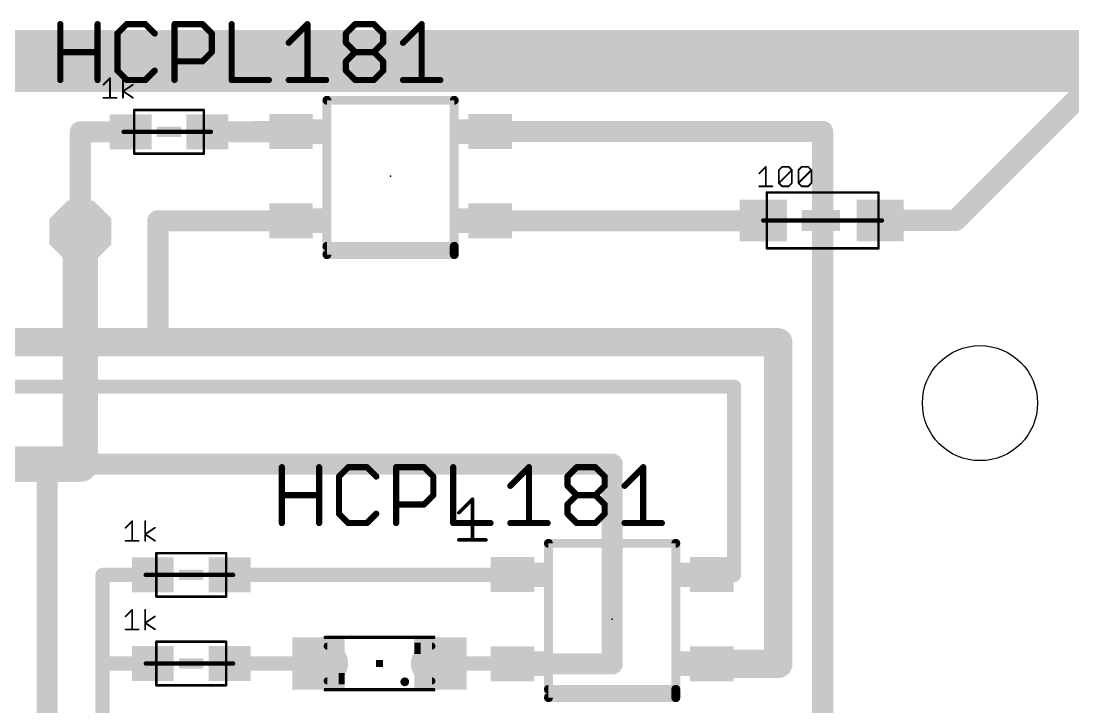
# Model space of a CAD drawing. Extents: x 0 to 165, y -10 to 137.
# Drawn here: x 87.52 to 117.67, y 88.29 to 107.95 of the extents above; entities that cross this region are included whole.
import ezdxf

# ---------------------------------------------------------------- set-up
doc = ezdxf.new("R2010")
doc.units = 0
for name, color, linetype in [('1', 14, 'CONTINUOUS'), ('16', 174, 'CONTINUOUS'), ('18', 94, 'CONTINUOUS'), ('20', 178, 'CONTINUOUS'), ('21', 251, 'CONTINUOUS'), ('23', 178, 'CONTINUOUS'), ('27', 251, 'CONTINUOUS'), ('51', 251, 'CONTINUOUS')]:
    doc.layers.add(name, color=color, linetype=linetype)

# ---------------------------------------------------------------- blocks, each defined once
blk = doc.blocks.new('RECT')
blk.add_solid([(-0.5, -0.5), (0.5, -0.5), (-0.5, 0.5), (0.5, 0.5)])
blk = doc.blocks.new('OCTAGONV')
at = {"const_width": 0.5}
blk.add_lwpolyline([(-0.25, -0.1036), (-0.25, 0.1036), (-0.1036, 0.25), (0.1036, 0.25), (0.25, 0.1036), (0.25, -0.1036), (0.1036, -0.25), (-0.1036, -0.25), (-0.25, -0.1036), (-0.25, 0.1036)], dxfattribs=at)

msp = doc.modelspace()

# ---------------------------------------------------------------- linework, layer by layer
at = {"layer": '1'}
for points, const_width in [([(119.0625, 106.9975), (114.3, 102.235)], 0.6096), ([(89.2175, 101.9175), (89.2175, 104.775)], 0.6096), ([(89.2175, 104.775), (90.6575, 104.775)], 0.6096), ([(92.8575, 104.775), (93.9825, 104.775)], 0.6096), ([(93.9825, 104.775), (95.2525, 104.785)], 0.6096), ([(110.49, 104.785), (100.9625, 104.785)], 0.6096), ([(110.49, 83.185), (110.49, 104.785)], 0.6096), ([(91.44, 102.225), (95.2525, 102.225)], 0.6096), ([(91.44, 98.7425), (91.44, 102.225)], 0.6096), ([(100.9625, 102.225), (108.79, 102.225)], 0.6096), ([(108.79, 102.225), (108.79, 102.235)], 0.6096), ([(114.3, 102.235), (112.14, 102.235)], 0.6096), ([(71.755, 98.7425), (91.44, 98.7425)], 0.8128), ([(91.44, 98.7425), (109.22, 98.7425)], 0.8128), ([(109.22, 98.7425), (109.22, 89.525)], 0.8128), ([(79.375, 97.4725), (107.95, 97.4725)], 0.4064), ([(107.95, 97.4725), (107.95, 92.075)], 0.4064), ([(88.265, 86.36), (88.265, 95.25)], 0.6096), ([(88.265, 95.25), (104.4575, 95.25)], 0.6096), ([(104.4575, 95.25), (104.4575, 89.525)], 0.6096), ([(100.0633, 93.8579), (100.4531, 94.2477)], 0.1016), ([(100.4531, 94.2477), (100.4531, 93.0783)], 0.1016), ([(100.0633, 93.0783), (100.8429, 93.0783)], 0.1016), ([(89.8525, 89.535), (89.8525, 92.075)], 0.4064), ([(89.8525, 92.075), (91.2925, 92.075)], 0.4064), ([(93.4925, 92.075), (101.6025, 92.075)], 0.4064), ([(101.6025, 92.075), (101.6025, 92.085)], 0.6096), ([(107.63, 92.075), (107.3125, 92.085)], 0.4064), ([(107.95, 92.075), (107.63, 92.075)], 0.4064), ([(109.22, 89.525), (107.3125, 89.525)], 0.8128), ([(89.8525, 87.9475), (89.8525, 89.535)], 0.4064), ([(89.8525, 89.535), (91.2925, 89.535)], 0.4064), ([(93.4925, 89.535), (96.04, 89.535)], 0.4064), ([(101.6025, 89.535), (99.54, 89.535)], 0.4064), ([(104.4575, 89.525), (101.6025, 89.525)], 0.6096), ([(101.6025, 89.525), (101.6025, 89.535)], 0.4064)]:
    msp.add_lwpolyline(points, dxfattribs=dict(at, const_width=const_width))
for points, const_width in [([(89.3699, 104.775, 1), (89.0651, 104.775)], 0.3048), ([(89.2175, 104.9274, 1), (89.2175, 104.6226)], 0.3048), ([(90.6575, 104.6226, 1), (90.6575, 104.9274)], 0.3048), ([(92.8575, 104.9274, 1), (92.8575, 104.6226)], 0.3048), ([(93.9813, 104.9274, 1), (93.9837, 104.6226)], 0.3048), ([(93.9825, 104.6226, 1), (93.9825, 104.9274)], 0.3048), ([(95.2537, 104.6326, 1), (95.2513, 104.9374)], 0.3048), ([(100.9625, 104.9374, 1), (100.9625, 104.6326)], 0.3048), ([(110.6424, 104.785, 1), (110.3376, 104.785)], 0.3048), ([(110.49, 104.6326, 1), (110.49, 104.9374)], 0.3048), ([(91.44, 102.3774, 1), (91.44, 102.0726)], 0.3048), ([(91.5924, 102.225, 1), (91.2876, 102.225)], 0.3048), ([(95.2525, 102.0726, 1), (95.2525, 102.3774)], 0.3048), ([(100.9625, 102.3774, 1), (100.9625, 102.0726)], 0.3048), ([(108.9424, 102.235, 1), (108.6376, 102.235)], 0.3048), ([(108.79, 102.0726, 1), (108.79, 102.3774)], 0.3048), ([(112.14, 102.3874, 1), (112.14, 102.0826)], 0.3048), ([(114.3, 102.0826, 1), (114.3, 102.3874)], 0.3048), ([(108.6376, 102.225, 1), (108.9424, 102.225)], 0.3048), ([(114.1922, 102.3428, 1), (114.4078, 102.1272)], 0.3048), ([(89.0651, 101.9175, 1), (89.3699, 101.9175)], 0.3048), ([(91.44, 98.9457, 1), (91.44, 98.5393)], 0.4064), ([(91.2876, 98.7425, 1), (91.5924, 98.7425)], 0.3048), ([(91.44, 98.5393, 1), (91.44, 98.9457)], 0.4064), ([(109.4232, 98.7425, 1), (109.0168, 98.7425)], 0.4064), ([(109.22, 98.5393, 1), (109.22, 98.9457)], 0.4064), ([(108.0516, 97.4725, 1), (107.8484, 97.4725)], 0.2032), ([(107.95, 97.3709, 1), (107.95, 97.5741)], 0.2032), ([(88.4174, 95.25, 1), (88.1126, 95.25)], 0.3048), ([(88.265, 95.4024, 1), (88.265, 95.0976)], 0.3048), ([(104.6099, 95.25, 1), (104.3051, 95.25)], 0.3048), ([(104.4575, 95.0976, 1), (104.4575, 95.4024)], 0.3048), ([(100.4785, 94.2477, 1), (100.4277, 94.2477)], 0.0508), ([(100.4711, 94.2297, 1), (100.4351, 94.2657)], 0.0508), ([(100.0453, 93.8759, 1), (100.0813, 93.8399)], 0.0508), ([(100.0633, 93.1037, 1), (100.0633, 93.0529)], 0.0508), ([(100.4277, 93.0783, 1), (100.4785, 93.0783)], 0.0508), ([(100.8429, 93.0529, 1), (100.8429, 93.1037)], 0.0508), ([(89.9541, 92.075, 1), (89.7509, 92.075)], 0.2032), ([(89.8525, 92.1766, 1), (89.8525, 91.9734)], 0.2032), ([(91.2925, 91.9734, 1), (91.2925, 92.1766)], 0.2032), ([(93.4925, 92.1766, 1), (93.4925, 91.9734)], 0.2032), ([(101.7549, 92.085, 1), (101.4501, 92.085)], 0.3048), ([(101.6025, 91.9734, 1), (101.6025, 92.1766)], 0.2032), ([(107.3157, 92.1865, 1), (107.3093, 91.9835)], 0.2032), ([(107.63, 92.1766, 1), (107.63, 91.9734)], 0.2032), ([(107.6268, 91.9735, 1), (107.6332, 92.1765)], 0.2032), ([(107.95, 91.9734, 1), (107.95, 92.1766)], 0.2032), ([(101.4501, 92.075, 1), (101.7549, 92.075)], 0.3048), ([(107.8484, 92.075, 1), (108.0516, 92.075)], 0.2032), ([(107.3125, 89.7282, 1), (107.3125, 89.3218)], 0.4064), ([(109.22, 89.3218, 1), (109.22, 89.7282)], 0.4064), ([(89.9541, 89.535, 1), (89.7509, 89.535)], 0.2032), ([(89.8525, 89.6366, 1), (89.8525, 89.4334)], 0.2032), ([(89.7509, 89.535, 1), (89.9541, 89.535)], 0.2032), ([(91.2925, 89.4334, 1), (91.2925, 89.6366)], 0.2032), ([(93.4925, 89.6366, 1), (93.4925, 89.4334)], 0.2032), ([(96.04, 89.4334, 1), (96.04, 89.6366)], 0.2032), ([(99.54, 89.6366, 1), (99.54, 89.4334)], 0.2032), ([(101.6025, 89.6774, 1), (101.6025, 89.3726)], 0.3048), ([(101.7041, 89.535, 1), (101.5009, 89.535)], 0.2032), ([(101.5009, 89.525, 1), (101.7041, 89.525)], 0.2032), ([(101.6025, 89.4334, 1), (101.6025, 89.6366)], 0.2032), ([(104.3051, 89.525, 1), (104.6099, 89.525)], 0.3048), ([(104.4575, 89.3726, 1), (104.4575, 89.6774)], 0.3048), ([(109.0168, 89.525, 1), (109.4232, 89.525)], 0.4064)]:
    msp.add_lwpolyline(points, format="xyb", dxfattribs=dict(at, const_width=const_width))
at = {"layer": '16'}
for points, const_width in [([(83.5025, 106.807), (139.3825, 106.807)], 1.778), ([(89.2175, 95.25), (89.2175, 101.9175)], 1.016), ([(84.455, 95.25), (89.2175, 95.25)], 1.016)]:
    msp.add_lwpolyline(points, dxfattribs=dict(at, const_width=const_width))
at = {"layer": '16', "const_width": 0.508}
for points in [[(89.4715, 101.9175, 1), (88.9635, 101.9175)], [(89.2175, 94.996, 1), (89.2175, 95.504)], [(88.9635, 95.25, 1), (89.4715, 95.25)]]:
    msp.add_lwpolyline(points, format="xyb", dxfattribs=at)
at = {"layer": '20'}
msp.add_circle((115, 97), 1.65, dxfattribs=at)
at = {"layer": '21'}
for points, const_width in [([(96.2825, 101.255), (96.2825, 105.68)], 0.254), ([(96.2825, 105.68), (99.9325, 105.68)], 0.254), ([(99.9325, 105.68), (99.9325, 101.495)], 0.254), ([(90.7575, 105.4), (92.7575, 105.4)], 0.07), ([(90.4575, 104.775), (92.9575, 104.775)], 0.127), ([(92.7575, 104.15), (90.7575, 104.15)], 0.07), ([(108.89, 103.035), (112.09, 103.035)], 0.07), ([(99.9325, 101.495), (96.2825, 101.495)], 0.254), ([(99.9325, 101.495), (99.9325, 101.255)], 0.254), ([(99.9325, 101.255), (96.2825, 101.255)], 0.254), ([(112.09, 101.435), (108.89, 101.435)], 0.07), ([(102.6325, 88.555), (102.6325, 92.98)], 0.254), ([(102.6325, 92.98), (106.2825, 92.98)], 0.254), ([(106.2825, 92.98), (106.2825, 88.795)], 0.254), ([(91.3925, 92.7), (93.3925, 92.7)], 0.07), ([(91.0925, 92.075), (93.5925, 92.075)], 0.127), ([(93.3925, 91.45), (91.3925, 91.45)], 0.07), ([(91.3925, 90.16), (93.3925, 90.16)], 0.07), ([(91.0925, 89.535), (93.5925, 89.535)], 0.127), ([(93.3925, 88.91), (91.3925, 88.91)], 0.07), ([(106.2825, 88.795), (102.6325, 88.795)], 0.254), ([(106.2825, 88.555), (102.6325, 88.555)], 0.254), ([(106.2825, 88.795), (106.2825, 88.555)], 0.254)]:
    msp.add_lwpolyline(points, dxfattribs=dict(at, const_width=const_width))
for points, const_width in [([(96.346, 105.68, 1), (96.219, 105.68)], 0.127), ([(96.2825, 105.7435, 1), (96.2825, 105.6165)], 0.127), ([(99.996, 105.68, 1), (99.869, 105.68)], 0.127), ([(99.9325, 105.6165, 1), (99.9325, 105.7435)], 0.127), ([(90.7575, 105.4175, 1), (90.7575, 105.3825)], 0.035), ([(92.7575, 105.3825, 1), (92.7575, 105.4175)], 0.035), ([(90.4575, 104.8068, 1), (90.4575, 104.7433)], 0.0635), ([(92.9575, 104.7433, 1), (92.9575, 104.8068)], 0.0635), ([(90.7575, 104.1675, 1), (90.7575, 104.1325)], 0.035), ([(92.7575, 104.1325, 1), (92.7575, 104.1675)], 0.035), ([(108.89, 103.0525, 1), (108.89, 103.0175)], 0.035), ([(112.09, 103.0175, 1), (112.09, 103.0525)], 0.035), ([(96.2825, 101.5585, 1), (96.2825, 101.4315)], 0.127), ([(99.996, 101.495, 1), (99.869, 101.495)], 0.127), ([(99.9325, 101.4315, 1), (99.9325, 101.5585)], 0.127), ([(96.2825, 101.3185, 1), (96.2825, 101.1915)], 0.127), ([(96.219, 101.255, 1), (96.346, 101.255)], 0.127), ([(99.869, 101.495, 1), (99.996, 101.495)], 0.127), ([(99.869, 101.255, 1), (99.996, 101.255)], 0.127), ([(99.9325, 101.1915, 1), (99.9325, 101.3185)], 0.127), ([(108.89, 101.4525, 1), (108.89, 101.4175)], 0.035), ([(112.09, 101.4175, 1), (112.09, 101.4525)], 0.035), ([(102.696, 92.98, 1), (102.569, 92.98)], 0.127), ([(102.6325, 93.0435, 1), (102.6325, 92.9165)], 0.127), ([(106.346, 92.98, 1), (106.219, 92.98)], 0.127), ([(106.2825, 92.9165, 1), (106.2825, 93.0435)], 0.127), ([(91.3925, 92.7175, 1), (91.3925, 92.6825)], 0.035), ([(93.3925, 92.6825, 1), (93.3925, 92.7175)], 0.035), ([(91.0925, 92.1068, 1), (91.0925, 92.0433)], 0.0635), ([(93.5925, 92.0433, 1), (93.5925, 92.1068)], 0.0635), ([(91.3925, 91.4675, 1), (91.3925, 91.4325)], 0.035), ([(93.3925, 91.4325, 1), (93.3925, 91.4675)], 0.035), ([(91.3925, 90.1775, 1), (91.3925, 90.1425)], 0.035), ([(93.3925, 90.1425, 1), (93.3925, 90.1775)], 0.035), ([(91.0925, 89.5668, 1), (91.0925, 89.5033)], 0.0635), ([(93.5925, 89.5033, 1), (93.5925, 89.5668)], 0.0635), ([(91.3925, 88.9275, 1), (91.3925, 88.8925)], 0.035), ([(93.3925, 88.8925, 1), (93.3925, 88.9275)], 0.035), ([(98.515, 88.9475, 1), (98.515, 89.0725, 1), (98.515, 88.9475)], 0.125), ([(102.6325, 88.8585, 1), (102.6325, 88.7315)], 0.127), ([(102.6325, 88.6185, 1), (102.6325, 88.4915)], 0.127), ([(106.346, 88.795, 1), (106.219, 88.795)], 0.127), ([(106.219, 88.795, 1), (106.346, 88.795)], 0.127), ([(106.2825, 88.7315, 1), (106.2825, 88.8585)], 0.127), ([(106.2825, 88.4915, 1), (106.2825, 88.6185)], 0.127), ([(102.569, 88.555, 1), (102.696, 88.555)], 0.127), ([(106.219, 88.555, 1), (106.346, 88.555)], 0.127)]:
    msp.add_lwpolyline(points, format="xyb", dxfattribs=dict(at, const_width=const_width))
at = {"layer": '23'}
for p in [(91.7575, 104.775), (98.1075, 103.505), (110.49, 102.235), (92.3925, 92.075), (104.4575, 90.805), (92.3925, 89.535), (97.79, 89.535)]:
    msp.add_point(p, dxfattribs=at)
at = {"layer": '27'}
for points, const_width in [([(88.6413, 106.2609), (88.6413, 107.8625)], 0.1778), ([(89.709, 107.8625), (89.709, 106.2609)], 0.1778), ([(90.5454, 107.8625), (90.2784, 107.5955)], 0.1778), ([(91.0792, 107.8625), (90.5454, 107.8625)], 0.1778), ([(91.3462, 107.5955), (91.0792, 107.8625)], 0.1778), ([(91.9156, 106.2609), (91.9156, 107.8625)], 0.1778), ([(91.9156, 107.8625), (92.7164, 107.8625)], 0.1778), ([(92.7164, 107.8625), (92.9833, 107.5955)], 0.1778), ([(93.5528, 107.8625), (93.5528, 106.2609)], 0.1778), ([(95.1899, 107.3286), (95.7238, 107.8625)], 0.1778), ([(95.7238, 107.8625), (95.7238, 106.2609)], 0.1778), ([(96.8271, 107.5955), (97.094, 107.8625)], 0.1778), ([(97.094, 107.8625), (97.6279, 107.8625)], 0.1778), ([(97.6279, 107.8625), (97.8948, 107.5955)], 0.1778), ([(98.4642, 107.3286), (98.9981, 107.8625)], 0.1778), ([(98.9981, 107.8625), (98.9981, 106.2609)], 0.1778), ([(90.2784, 107.5955), (90.2784, 106.5278)], 0.1778), ([(92.9833, 107.5955), (92.9833, 107.0617)], 0.1778), ([(96.8271, 107.3286), (96.8271, 107.5955)], 0.1778), ([(97.8948, 107.5955), (97.8948, 107.3286)], 0.1778), ([(97.094, 107.0617), (96.8271, 107.3286)], 0.1778), ([(97.8948, 107.3286), (97.6279, 107.0617)], 0.1778), ([(88.6413, 107.0617), (89.709, 107.0617)], 0.1778), ([(92.9833, 107.0617), (92.7164, 106.7948)], 0.1778), ([(96.8271, 106.7948), (97.094, 107.0617)], 0.1778), ([(97.094, 107.0617), (97.6279, 107.0617)], 0.1778), ([(97.6279, 107.0617), (97.8948, 106.7948)], 0.1778), ([(92.7164, 106.7948), (91.9156, 106.7948)], 0.1778), ([(96.8271, 106.5278), (96.8271, 106.7948)], 0.1778), ([(97.8948, 106.7948), (97.8948, 106.5278)], 0.1778), ([(90.2784, 106.5278), (90.5454, 106.2609)], 0.1778), ([(91.0792, 106.2609), (91.3462, 106.5278)], 0.1778), ([(97.094, 106.2609), (96.8271, 106.5278)], 0.1778), ([(97.8948, 106.5278), (97.6279, 106.2609)], 0.1778), ([(89.8779, 106.1258), (90.0643, 106.3122)], 0.0508), ([(90.0643, 106.3122), (90.0643, 105.7529)], 0.0508), ([(90.4392, 105.7529), (90.4392, 106.3122)], 0.0508), ([(90.4392, 105.9393), (90.7188, 106.1258)], 0.0508), ([(90.5454, 106.2609), (91.0792, 106.2609)], 0.1778), ([(93.5528, 106.2609), (94.6205, 106.2609)], 0.1778), ([(95.1899, 106.2609), (96.2576, 106.2609)], 0.1778), ([(97.6279, 106.2609), (97.094, 106.2609)], 0.1778), ([(98.4642, 106.2609), (99.5319, 106.2609)], 0.1778), ([(90.7188, 105.7529), (90.4392, 105.9393)], 0.0508), ([(89.8779, 105.7529), (90.2508, 105.7529)], 0.0508), ([(108.6754, 103.5858), (108.8618, 103.7722)], 0.0508), ([(108.8618, 103.7722), (108.8618, 103.2129)], 0.0508), ([(109.2367, 103.679), (109.3299, 103.7722)], 0.0508), ([(109.3299, 103.7722), (109.5163, 103.7722)], 0.0508), ([(109.5163, 103.7722), (109.6096, 103.679)], 0.0508), ([(109.798, 103.679), (109.8912, 103.7722)], 0.0508), ([(109.8912, 103.7722), (110.0777, 103.7722)], 0.0508), ([(110.0777, 103.7722), (110.1709, 103.679)], 0.0508), ([(109.2367, 103.3061), (109.2367, 103.679)], 0.0508), ([(109.2367, 103.3061), (109.6096, 103.679)], 0.0508), ([(109.6096, 103.679), (109.6096, 103.3061)], 0.0508), ([(109.798, 103.3061), (109.798, 103.679)], 0.0508), ([(109.798, 103.3061), (110.1709, 103.679)], 0.0508), ([(110.1709, 103.679), (110.1709, 103.3061)], 0.0508), ([(108.6754, 103.2129), (109.0483, 103.2129)], 0.0508), ([(109.3299, 103.2129), (109.2367, 103.3061)], 0.0508), ([(109.5163, 103.2129), (109.3299, 103.2129)], 0.0508), ([(109.6096, 103.3061), (109.5163, 103.2129)], 0.0508), ([(109.8912, 103.2129), (109.798, 103.3061)], 0.0508), ([(110.0777, 103.2129), (109.8912, 103.2129)], 0.0508), ([(110.1709, 103.3061), (110.0777, 103.2129)], 0.0508), ([(94.9913, 93.5609), (94.9913, 95.1625)], 0.1778), ([(96.059, 95.1625), (96.059, 93.5609)], 0.1778), ([(96.8954, 95.1625), (96.6284, 94.8955)], 0.1778), ([(96.6284, 94.8955), (96.6284, 93.8278)], 0.1778), ([(97.4292, 95.1625), (96.8954, 95.1625)], 0.1778), ([(97.6962, 94.8955), (97.4292, 95.1625)], 0.1778), ([(98.2656, 93.5609), (98.2656, 95.1625)], 0.1778), ([(98.2656, 95.1625), (99.0664, 95.1625)], 0.1778), ([(99.0664, 95.1625), (99.3333, 94.8955)], 0.1778), ([(99.3333, 94.8955), (99.3333, 94.3617)], 0.1778), ([(99.9028, 95.1625), (99.9028, 93.5609)], 0.1778), ([(101.5399, 94.6286), (102.0738, 95.1625)], 0.1778), ([(102.0738, 95.1625), (102.0738, 93.5609)], 0.1778), ([(103.1771, 94.8955), (103.444, 95.1625)], 0.1778), ([(103.1771, 94.6286), (103.1771, 94.8955)], 0.1778), ([(103.444, 95.1625), (103.9779, 95.1625)], 0.1778), ([(103.9779, 95.1625), (104.2448, 94.8955)], 0.1778), ([(104.2448, 94.8955), (104.2448, 94.6286)], 0.1778), ([(104.8142, 94.6286), (105.3481, 95.1625)], 0.1778), ([(105.3481, 95.1625), (105.3481, 93.5609)], 0.1778), ([(103.444, 94.3617), (103.1771, 94.6286)], 0.1778), ([(104.2448, 94.6286), (103.9779, 94.3617)], 0.1778), ([(94.9913, 94.3617), (96.059, 94.3617)], 0.1778), ([(99.3333, 94.3617), (99.0664, 94.0948)], 0.1778), ([(103.1771, 94.0948), (103.444, 94.3617)], 0.1778), ([(103.444, 94.3617), (103.9779, 94.3617)], 0.1778), ([(103.9779, 94.3617), (104.2448, 94.0948)], 0.1778), ([(99.0664, 94.0948), (98.2656, 94.0948)], 0.1778), ([(103.1771, 93.8278), (103.1771, 94.0948)], 0.1778), ([(104.2448, 94.0948), (104.2448, 93.8278)], 0.1778), ([(96.6284, 93.8278), (96.8954, 93.5609)], 0.1778), ([(97.4292, 93.5609), (97.6962, 93.8278)], 0.1778), ([(103.444, 93.5609), (103.1771, 93.8278)], 0.1778), ([(104.2448, 93.8278), (103.9779, 93.5609)], 0.1778), ([(90.5129, 93.4258), (90.6993, 93.6122)], 0.0508), ([(90.6993, 93.6122), (90.6993, 93.0529)], 0.0508), ([(91.0742, 93.0529), (91.0742, 93.6122)], 0.0508), ([(96.8954, 93.5609), (97.4292, 93.5609)], 0.1778), ([(99.9028, 93.5609), (100.9705, 93.5609)], 0.1778), ([(101.5399, 93.5609), (102.6076, 93.5609)], 0.1778), ([(103.9779, 93.5609), (103.444, 93.5609)], 0.1778), ([(104.8142, 93.5609), (105.8819, 93.5609)], 0.1778), ([(91.0742, 93.2393), (91.3538, 93.4258)], 0.0508), ([(91.3538, 93.0529), (91.0742, 93.2393)], 0.0508), ([(90.5129, 93.0529), (90.8858, 93.0529)], 0.0508), ([(90.5129, 90.8858), (90.6993, 91.0722)], 0.0508), ([(90.6993, 91.0722), (90.6993, 90.5129)], 0.0508), ([(91.0742, 90.5129), (91.0742, 91.0722)], 0.0508), ([(91.0742, 90.6993), (91.3538, 90.8858)], 0.0508), ([(90.5129, 90.5129), (90.8858, 90.5129)], 0.0508), ([(91.3538, 90.5129), (91.0742, 90.6993)], 0.0508)]:
    msp.add_lwpolyline(points, dxfattribs=dict(at, const_width=const_width))
for points, const_width in [([(88.6857, 107.8625, 1), (88.5968, 107.8625)], 0.0889), ([(89.7535, 107.8625, 1), (89.6646, 107.8625)], 0.0889), ([(90.5454, 107.9069, 1), (90.5454, 107.818)], 0.0889), ([(90.5768, 107.831, 1), (90.5139, 107.8939)], 0.0889), ([(91.1107, 107.8939, 1), (91.0478, 107.831)], 0.0889), ([(91.0792, 107.818, 1), (91.0792, 107.9069)], 0.0889), ([(91.9156, 107.9069, 1), (91.9156, 107.818)], 0.0889), ([(91.96, 107.8625, 1), (91.8712, 107.8625)], 0.0889), ([(92.7478, 107.8939, 1), (92.685, 107.831)], 0.0889), ([(92.7164, 107.818, 1), (92.7164, 107.9069)], 0.0889), ([(93.5972, 107.8625, 1), (93.5083, 107.8625)], 0.0889), ([(95.7682, 107.8625, 1), (95.6793, 107.8625)], 0.0889), ([(95.7552, 107.831, 1), (95.6923, 107.8939)], 0.0889), ([(97.094, 107.9069, 1), (97.094, 107.818)], 0.0889), ([(97.1254, 107.831, 1), (97.0626, 107.8939)], 0.0889), ([(97.6593, 107.8939, 1), (97.5964, 107.831)], 0.0889), ([(97.6279, 107.818, 1), (97.6279, 107.9069)], 0.0889), ([(99.0425, 107.8625, 1), (98.9536, 107.8625)], 0.0889), ([(99.0295, 107.831, 1), (98.9667, 107.8939)], 0.0889), ([(90.3229, 107.5955, 1), (90.234, 107.5955)], 0.0889), ([(90.247, 107.627, 1), (90.3099, 107.5641)], 0.0889), ([(91.3147, 107.5641, 1), (91.3776, 107.627)], 0.0889), ([(93.0278, 107.5955, 1), (92.9389, 107.5955)], 0.0889), ([(92.9519, 107.5641, 1), (93.0147, 107.627)], 0.0889), ([(96.7956, 107.627, 1), (96.8585, 107.5641)], 0.0889), ([(96.8715, 107.5955, 1), (96.7826, 107.5955)], 0.0889), ([(97.9392, 107.5955, 1), (97.8503, 107.5955)], 0.0889), ([(97.8634, 107.5641, 1), (97.9262, 107.627)], 0.0889), ([(95.1585, 107.36, 1), (95.2213, 107.2972)], 0.0889), ([(96.8585, 107.36, 1), (96.7956, 107.2972)], 0.0889), ([(96.7826, 107.3286, 1), (96.8715, 107.3286)], 0.0889), ([(97.8503, 107.3286, 1), (97.9392, 107.3286)], 0.0889), ([(97.9262, 107.2972, 1), (97.8634, 107.36)], 0.0889), ([(98.4328, 107.36, 1), (98.4957, 107.2972)], 0.0889), ([(88.6413, 107.1061, 1), (88.6413, 107.0172)], 0.0889), ([(89.709, 107.0172, 1), (89.709, 107.1061)], 0.0889), ([(92.9389, 107.0617, 1), (93.0278, 107.0617)], 0.0889), ([(93.0147, 107.0303, 1), (92.9519, 107.0931)], 0.0889), ([(97.094, 107.1061, 1), (97.094, 107.0172)], 0.0889), ([(97.1254, 107.0303, 1), (97.0626, 107.0931)], 0.0889), ([(97.0626, 107.0303, 1), (97.1254, 107.0931)], 0.0889), ([(97.6593, 107.0931, 1), (97.5964, 107.0303)], 0.0889), ([(97.5964, 107.0931, 1), (97.6593, 107.0303)], 0.0889), ([(97.6279, 107.0172, 1), (97.6279, 107.1061)], 0.0889), ([(91.9156, 106.8392, 1), (91.9156, 106.7503)], 0.0889), ([(92.685, 106.8262, 1), (92.7478, 106.7633)], 0.0889), ([(92.7164, 106.7503, 1), (92.7164, 106.8392)], 0.0889), ([(96.7956, 106.8262, 1), (96.8585, 106.7633)], 0.0889), ([(96.8715, 106.7948, 1), (96.7826, 106.7948)], 0.0889), ([(97.9392, 106.7948, 1), (97.8503, 106.7948)], 0.0889), ([(97.8634, 106.7633, 1), (97.9262, 106.8262)], 0.0889), ([(90.3099, 106.5593, 1), (90.247, 106.4964)], 0.0889), ([(90.234, 106.5278, 1), (90.3229, 106.5278)], 0.0889), ([(91.3776, 106.4964, 1), (91.3147, 106.5593)], 0.0889), ([(96.8585, 106.5593, 1), (96.7956, 106.4964)], 0.0889), ([(96.7826, 106.5278, 1), (96.8715, 106.5278)], 0.0889), ([(97.8503, 106.5278, 1), (97.9392, 106.5278)], 0.0889), ([(97.9262, 106.4964, 1), (97.8634, 106.5593)], 0.0889), ([(88.5968, 106.2609, 1), (88.6857, 106.2609)], 0.0889), ([(89.6646, 106.2609, 1), (89.7535, 106.2609)], 0.0889), ([(89.8689, 106.1347, 1), (89.8869, 106.1168)], 0.0254), ([(90.077, 106.3122, 1), (90.0516, 106.3122)], 0.0254), ([(90.0733, 106.3032, 1), (90.0553, 106.3212)], 0.0254), ([(90.4519, 106.3122, 1), (90.4265, 106.3122)], 0.0254), ([(90.5454, 106.3054, 1), (90.5454, 106.2165)], 0.0889), ([(90.5139, 106.2295, 1), (90.5768, 106.2923)], 0.0889), ([(90.7259, 106.1152, 1), (90.7118, 106.1363)], 0.0254), ([(91.0478, 106.2923, 1), (91.1107, 106.2295)], 0.0889), ([(91.0792, 106.2165, 1), (91.0792, 106.3054)], 0.0889), ([(91.8712, 106.2609, 1), (91.96, 106.2609)], 0.0889), ([(93.5528, 106.3054, 1), (93.5528, 106.2165)], 0.0889), ([(93.5083, 106.2609, 1), (93.5972, 106.2609)], 0.0889), ([(94.6205, 106.2165, 1), (94.6205, 106.3054)], 0.0889), ([(95.1899, 106.3054, 1), (95.1899, 106.2165)], 0.0889), ([(95.6793, 106.2609, 1), (95.7682, 106.2609)], 0.0889), ([(96.2576, 106.2165, 1), (96.2576, 106.3054)], 0.0889), ([(97.094, 106.3054, 1), (97.094, 106.2165)], 0.0889), ([(97.0626, 106.2295, 1), (97.1254, 106.2923)], 0.0889), ([(97.5964, 106.2923, 1), (97.6593, 106.2295)], 0.0889), ([(97.6279, 106.2165, 1), (97.6279, 106.3054)], 0.0889), ([(98.4642, 106.3054, 1), (98.4642, 106.2165)], 0.0889), ([(98.9536, 106.2609, 1), (99.0425, 106.2609)], 0.0889), ([(99.5319, 106.2165, 1), (99.5319, 106.3054)], 0.0889), ([(90.4463, 105.9499, 1), (90.4322, 105.9288)], 0.0254), ([(90.4322, 105.9499, 1), (90.4463, 105.9288)], 0.0254), ([(89.8779, 105.7656, 1), (89.8779, 105.7402)], 0.0254), ([(90.0516, 105.7529, 1), (90.077, 105.7529)], 0.0254), ([(90.2508, 105.7402, 1), (90.2508, 105.7656)], 0.0254), ([(90.4265, 105.7529, 1), (90.4519, 105.7529)], 0.0254), ([(90.7118, 105.7423, 1), (90.7259, 105.7635)], 0.0254), ([(108.8745, 103.7722, 1), (108.8491, 103.7722)], 0.0254), ([(108.8708, 103.7632, 1), (108.8528, 103.7812)], 0.0254), ([(109.3299, 103.7849, 1), (109.3299, 103.7595)], 0.0254), ([(109.3389, 103.7632, 1), (109.3209, 103.7812)], 0.0254), ([(109.5253, 103.7812, 1), (109.5074, 103.7632)], 0.0254), ([(109.5163, 103.7595, 1), (109.5163, 103.7849)], 0.0254), ([(109.8912, 103.7849, 1), (109.8912, 103.7595)], 0.0254), ([(109.9002, 103.7632, 1), (109.8823, 103.7812)], 0.0254), ([(110.0866, 103.7812, 1), (110.0687, 103.7632)], 0.0254), ([(110.0777, 103.7595, 1), (110.0777, 103.7849)], 0.0254), ([(108.6664, 103.5947, 1), (108.6844, 103.5768)], 0.0254), ([(109.2494, 103.679, 1), (109.224, 103.679)], 0.0254), ([(109.2277, 103.6879, 1), (109.2457, 103.67)], 0.0254), ([(109.6223, 103.679, 1), (109.5969, 103.679)], 0.0254), ([(109.6185, 103.67, 1), (109.6006, 103.6879)], 0.0254), ([(109.6006, 103.67, 1), (109.6185, 103.6879)], 0.0254), ([(109.8107, 103.679, 1), (109.7853, 103.679)], 0.0254), ([(109.789, 103.6879, 1), (109.807, 103.67)], 0.0254), ([(110.1836, 103.679, 1), (110.1582, 103.679)], 0.0254), ([(110.1798, 103.67, 1), (110.1619, 103.6879)], 0.0254), ([(110.1619, 103.67, 1), (110.1798, 103.6879)], 0.0254), ([(108.6754, 103.2256, 1), (108.6754, 103.2002)], 0.0254), ([(108.8491, 103.2129, 1), (108.8745, 103.2129)], 0.0254), ([(109.0483, 103.2002, 1), (109.0483, 103.2256)], 0.0254), ([(109.2457, 103.3151, 1), (109.2277, 103.2971)], 0.0254), ([(109.2277, 103.3151, 1), (109.2457, 103.2971)], 0.0254), ([(109.224, 103.3061, 1), (109.2494, 103.3061)], 0.0254), ([(109.3299, 103.2256, 1), (109.3299, 103.2002)], 0.0254), ([(109.3209, 103.2039, 1), (109.3389, 103.2219)], 0.0254), ([(109.5074, 103.2219, 1), (109.5253, 103.2039)], 0.0254), ([(109.5163, 103.2002, 1), (109.5163, 103.2256)], 0.0254), ([(109.5969, 103.3061, 1), (109.6223, 103.3061)], 0.0254), ([(109.6185, 103.2971, 1), (109.6006, 103.3151)], 0.0254), ([(109.807, 103.3151, 1), (109.789, 103.2971)], 0.0254), ([(109.789, 103.3151, 1), (109.807, 103.2971)], 0.0254), ([(109.7853, 103.3061, 1), (109.8107, 103.3061)], 0.0254), ([(109.8912, 103.2256, 1), (109.8912, 103.2002)], 0.0254), ([(109.8823, 103.2039, 1), (109.9002, 103.2219)], 0.0254), ([(110.0687, 103.2219, 1), (110.0866, 103.2039)], 0.0254), ([(110.0777, 103.2002, 1), (110.0777, 103.2256)], 0.0254), ([(110.1582, 103.3061, 1), (110.1836, 103.3061)], 0.0254), ([(110.1798, 103.2971, 1), (110.1619, 103.3151)], 0.0254), ([(95.0357, 95.1625, 1), (94.9468, 95.1625)], 0.0889), ([(96.1034, 95.1625, 1), (96.0145, 95.1625)], 0.0889), ([(96.6729, 94.8955, 1), (96.584, 94.8955)], 0.0889), ([(96.8954, 95.2069, 1), (96.8954, 95.118)], 0.0889), ([(96.9268, 95.131, 1), (96.8639, 95.1939)], 0.0889), ([(97.4607, 95.1939, 1), (97.3978, 95.131)], 0.0889), ([(97.4292, 95.118, 1), (97.4292, 95.2069)], 0.0889), ([(98.3101, 95.1625, 1), (98.2212, 95.1625)], 0.0889), ([(98.2656, 95.2069, 1), (98.2656, 95.118)], 0.0889), ([(99.0978, 95.1939, 1), (99.035, 95.131)], 0.0889), ([(99.0664, 95.118, 1), (99.0664, 95.2069)], 0.0889), ([(99.3778, 94.8955, 1), (99.2889, 94.8955)], 0.0889), ([(99.9472, 95.1625, 1), (99.8583, 95.1625)], 0.0889), ([(102.1182, 95.1625, 1), (102.0293, 95.1625)], 0.0889), ([(102.1052, 95.131, 1), (102.0423, 95.1939)], 0.0889), ([(103.2215, 94.8955, 1), (103.1326, 94.8955)], 0.0889), ([(103.444, 95.2069, 1), (103.444, 95.118)], 0.0889), ([(103.4754, 95.131, 1), (103.4126, 95.1939)], 0.0889), ([(104.0093, 95.1939, 1), (103.9464, 95.131)], 0.0889), ([(103.9779, 95.118, 1), (103.9779, 95.2069)], 0.0889), ([(104.2892, 94.8955, 1), (104.2003, 94.8955)], 0.0889), ([(105.3925, 95.1625, 1), (105.3036, 95.1625)], 0.0889), ([(105.3795, 95.131, 1), (105.3167, 95.1939)], 0.0889), ([(96.597, 94.927, 1), (96.6599, 94.8641)], 0.0889), ([(97.6647, 94.8641, 1), (97.7276, 94.927)], 0.0889), ([(99.3019, 94.8641, 1), (99.3647, 94.927)], 0.0889), ([(101.5085, 94.66, 1), (101.5713, 94.5972)], 0.0889), ([(103.1456, 94.927, 1), (103.2085, 94.8641)], 0.0889), ([(103.1326, 94.6286, 1), (103.2215, 94.6286)], 0.0889), ([(103.2085, 94.66, 1), (103.1456, 94.5972)], 0.0889), ([(104.2003, 94.6286, 1), (104.2892, 94.6286)], 0.0889), ([(104.2134, 94.8641, 1), (104.2762, 94.927)], 0.0889), ([(104.2762, 94.5972, 1), (104.2134, 94.66)], 0.0889), ([(104.7828, 94.66, 1), (104.8457, 94.5972)], 0.0889), ([(94.9913, 94.4061, 1), (94.9913, 94.3172)], 0.0889), ([(96.059, 94.3172, 1), (96.059, 94.4061)], 0.0889), ([(99.2889, 94.3617, 1), (99.3778, 94.3617)], 0.0889), ([(99.3647, 94.3303, 1), (99.3019, 94.3931)], 0.0889), ([(103.444, 94.4061, 1), (103.444, 94.3172)], 0.0889), ([(103.4754, 94.3303, 1), (103.4126, 94.3931)], 0.0889), ([(103.4126, 94.3303, 1), (103.4754, 94.3931)], 0.0889), ([(104.0093, 94.3931, 1), (103.9464, 94.3303)], 0.0889), ([(103.9464, 94.3931, 1), (104.0093, 94.3303)], 0.0889), ([(103.9779, 94.3172, 1), (103.9779, 94.4061)], 0.0889), ([(98.2656, 94.1392, 1), (98.2656, 94.0503)], 0.0889), ([(99.035, 94.1262, 1), (99.0978, 94.0633)], 0.0889), ([(99.0664, 94.0503, 1), (99.0664, 94.1392)], 0.0889), ([(103.2215, 94.0948, 1), (103.1326, 94.0948)], 0.0889), ([(103.1456, 94.1262, 1), (103.2085, 94.0633)], 0.0889), ([(104.2892, 94.0948, 1), (104.2003, 94.0948)], 0.0889), ([(104.2134, 94.0633, 1), (104.2762, 94.1262)], 0.0889), ([(96.6599, 93.8593, 1), (96.597, 93.7964)], 0.0889), ([(96.584, 93.8278, 1), (96.6729, 93.8278)], 0.0889), ([(97.7276, 93.7964, 1), (97.6647, 93.8593)], 0.0889), ([(103.2085, 93.8593, 1), (103.1456, 93.7964)], 0.0889), ([(103.1326, 93.8278, 1), (103.2215, 93.8278)], 0.0889), ([(104.2003, 93.8278, 1), (104.2892, 93.8278)], 0.0889), ([(104.2762, 93.7964, 1), (104.2134, 93.8593)], 0.0889), ([(90.712, 93.6122, 1), (90.6866, 93.6122)], 0.0254), ([(90.7083, 93.6032, 1), (90.6903, 93.6212)], 0.0254), ([(91.0869, 93.6122, 1), (91.0615, 93.6122)], 0.0254), ([(94.9468, 93.5609, 1), (95.0357, 93.5609)], 0.0889), ([(96.0145, 93.5609, 1), (96.1034, 93.5609)], 0.0889), ([(96.8954, 93.6054, 1), (96.8954, 93.5165)], 0.0889), ([(96.8639, 93.5295, 1), (96.9268, 93.5923)], 0.0889), ([(97.3978, 93.5923, 1), (97.4607, 93.5295)], 0.0889), ([(97.4292, 93.5165, 1), (97.4292, 93.6054)], 0.0889), ([(98.2212, 93.5609, 1), (98.3101, 93.5609)], 0.0889), ([(99.9028, 93.6054, 1), (99.9028, 93.5165)], 0.0889), ([(99.8583, 93.5609, 1), (99.9472, 93.5609)], 0.0889), ([(100.9705, 93.5165, 1), (100.9705, 93.6054)], 0.0889), ([(101.5399, 93.6054, 1), (101.5399, 93.5165)], 0.0889), ([(102.0293, 93.5609, 1), (102.1182, 93.5609)], 0.0889), ([(102.6076, 93.5165, 1), (102.6076, 93.6054)], 0.0889), ([(103.444, 93.6054, 1), (103.444, 93.5165)], 0.0889), ([(103.4126, 93.5295, 1), (103.4754, 93.5923)], 0.0889), ([(103.9464, 93.5923, 1), (104.0093, 93.5295)], 0.0889), ([(103.9779, 93.5165, 1), (103.9779, 93.6054)], 0.0889), ([(104.8142, 93.6054, 1), (104.8142, 93.5165)], 0.0889), ([(105.3036, 93.5609, 1), (105.3925, 93.5609)], 0.0889), ([(105.8819, 93.5165, 1), (105.8819, 93.6054)], 0.0889), ([(90.5039, 93.4347, 1), (90.5219, 93.4168)], 0.0254), ([(91.0813, 93.2499, 1), (91.0672, 93.2288)], 0.0254), ([(91.0672, 93.2499, 1), (91.0813, 93.2288)], 0.0254), ([(91.3609, 93.4152, 1), (91.3468, 93.4363)], 0.0254), ([(90.5129, 93.0656, 1), (90.5129, 93.0402)], 0.0254), ([(90.6866, 93.0529, 1), (90.712, 93.0529)], 0.0254), ([(90.8858, 93.0402, 1), (90.8858, 93.0656)], 0.0254), ([(91.0615, 93.0529, 1), (91.0869, 93.0529)], 0.0254), ([(91.3468, 93.0423, 1), (91.3609, 93.0635)], 0.0254), ([(90.712, 91.0722, 1), (90.6866, 91.0722)], 0.0254), ([(90.7083, 91.0632, 1), (90.6903, 91.0812)], 0.0254), ([(91.0869, 91.0722, 1), (91.0615, 91.0722)], 0.0254), ([(90.5039, 90.8947, 1), (90.5219, 90.8768)], 0.0254), ([(91.3609, 90.8752, 1), (91.3468, 90.8963)], 0.0254), ([(90.5129, 90.5256, 1), (90.5129, 90.5002)], 0.0254), ([(90.6866, 90.5129, 1), (90.712, 90.5129)], 0.0254), ([(90.8858, 90.5002, 1), (90.8858, 90.5256)], 0.0254), ([(91.0615, 90.5129, 1), (91.0869, 90.5129)], 0.0254), ([(91.0813, 90.7099, 1), (91.0672, 90.6888)], 0.0254), ([(91.0672, 90.7099, 1), (91.0813, 90.6888)], 0.0254), ([(91.3468, 90.5023, 1), (91.3609, 90.5235)], 0.0254)]:
    msp.add_lwpolyline(points, format="xyb", dxfattribs=dict(at, const_width=const_width))
at = {"layer": '51'}
for points, const_width in [([(90.7575, 104.15), (90.7575, 105.4)], 0.07), ([(92.7575, 105.4), (92.7575, 104.15)], 0.07), ([(90.6575, 104.775), (92.8575, 104.775)], 0.127), ([(108.89, 101.435), (108.89, 103.035)], 0.07), ([(112.09, 103.035), (112.09, 101.435)], 0.07), ([(108.79, 102.235), (112.19, 102.235)], 0.127), ([(91.3925, 91.45), (91.3925, 92.7)], 0.07), ([(93.3925, 92.7), (93.3925, 91.45)], 0.07), ([(91.2925, 92.075), (93.4925, 92.075)], 0.127), ([(91.3925, 88.91), (91.3925, 90.16)], 0.07), ([(93.3925, 90.16), (93.3925, 88.91)], 0.07), ([(96.24, 90.285), (99.34, 90.285)], 0.1016), ([(91.2925, 89.535), (93.4925, 89.535)], 0.127), ([(99.34, 88.785), (96.24, 88.785)], 0.1016)]:
    msp.add_lwpolyline(points, dxfattribs=dict(at, const_width=const_width))
for points, const_width in [([(90.775, 105.4, 1), (90.74, 105.4)], 0.035), ([(92.775, 105.4, 1), (92.74, 105.4)], 0.035), ([(90.6575, 104.8068, 1), (90.6575, 104.7433)], 0.0635), ([(92.8575, 104.7433, 1), (92.8575, 104.8068)], 0.0635), ([(90.74, 104.15, 1), (90.775, 104.15)], 0.035), ([(92.74, 104.15, 1), (92.775, 104.15)], 0.035), ([(108.9075, 103.035, 1), (108.8725, 103.035)], 0.035), ([(112.1075, 103.035, 1), (112.0725, 103.035)], 0.035), ([(108.79, 102.2668, 1), (108.79, 102.2032)], 0.0635), ([(112.19, 102.2032, 1), (112.19, 102.2668)], 0.0635), ([(108.8725, 101.435, 1), (108.9075, 101.435)], 0.035), ([(112.0725, 101.435, 1), (112.1075, 101.435)], 0.035), ([(91.41, 92.7, 1), (91.375, 92.7)], 0.035), ([(93.41, 92.7, 1), (93.375, 92.7)], 0.035), ([(91.2925, 92.1068, 1), (91.2925, 92.0433)], 0.0635), ([(93.4925, 92.0433, 1), (93.4925, 92.1068)], 0.0635), ([(91.375, 91.45, 1), (91.41, 91.45)], 0.035), ([(93.375, 91.45, 1), (93.41, 91.45)], 0.035), ([(91.41, 90.16, 1), (91.375, 90.16)], 0.035), ([(93.41, 90.16, 1), (93.375, 90.16)], 0.035), ([(96.24, 90.3104, 1), (96.24, 90.2596)], 0.0508), ([(99.34, 90.2596, 1), (99.34, 90.3104)], 0.0508), ([(96.29, 89.035, 1), (96.29, 90.035)], 0.2032), ([(96.29, 90.0858, 1), (96.29, 89.9842)], 0.1016), ([(99.29, 90.035, 1), (99.29, 89.035)], 0.2032), ([(99.29, 89.9842, 1), (99.29, 90.0858)], 0.1016), ([(91.2925, 89.5668, 1), (91.2925, 89.5033)], 0.0635), ([(93.4925, 89.5033, 1), (93.4925, 89.5668)], 0.0635), ([(96.29, 89.0858, 1), (96.29, 88.9842)], 0.1016), ([(99.29, 88.9842, 1), (99.29, 89.0858)], 0.1016), ([(91.375, 88.91, 1), (91.41, 88.91)], 0.035), ([(93.375, 88.91, 1), (93.41, 88.91)], 0.035), ([(96.24, 88.8104, 1), (96.24, 88.7596)], 0.0508), ([(99.34, 88.7596, 1), (99.34, 88.8104)], 0.0508)]:
    msp.add_lwpolyline(points, format="xyb", dxfattribs=dict(at, const_width=const_width))

# ---------------------------------------------------------------- block references
at = {"layer": '1', "xscale": 1.2}
for p in [(90.6575, 104.775), (92.8575, 104.775), (91.2925, 92.075), (93.4925, 92.075), (91.2925, 89.535), (93.4925, 89.535)]:
    msp.add_blockref('RECT', p, dxfattribs=at)
at = {"layer": '1', "yscale": 1.25}
for p, rotation in [((95.2525, 104.785), 270), ((100.9625, 104.785), 90), ((95.2525, 102.225), 270), ((100.9625, 102.225), 90), ((101.6025, 92.085), 270), ((107.3125, 92.085), 90), ((101.6025, 89.525), 270), ((107.3125, 89.525), 90)]:
    msp.add_blockref('RECT', p, dxfattribs=dict(at, rotation=rotation))
at = {"layer": '1', "xscale": 1.35, "yscale": 1.2}
for p in [(108.79, 102.235), (112.14, 102.235)]:
    msp.add_blockref('RECT', p, dxfattribs=at)
at = {"layer": '1', "xscale": 1.5, "yscale": 1.5, "rotation": 180}
for p in [(96.04, 89.535), (99.54, 89.535)]:
    msp.add_blockref('RECT', p, dxfattribs=at)
at = {"layer": '18', "xscale": 1.778, "yscale": 1.778}
msp.add_blockref('OCTAGONV', (89.2175, 101.9175), dxfattribs=at)
msp.add_blockref('OCTAGONV', (89.2175, 101.9175), dxfattribs=at)
at = {"layer": '21'}
for p, xscale, yscale in [((91.7575, 104.775), 0.7, 0.3), ((110.44, 102.235), 1.1, 0.6), ((92.3925, 92.075), 0.7, 0.3), ((92.3925, 89.535), 0.7, 0.3)]:
    msp.add_blockref('RECT', p, dxfattribs=dict(at, xscale=xscale, yscale=yscale))
at = {"layer": '21', "xscale": 0.2, "yscale": 0.2, "rotation": 180}
msp.add_blockref('RECT', (97.79, 89.535), dxfattribs=at)
at = {"layer": '51'}
for p, xscale, yscale, rotation in [((95.5175, 104.78), 0.7, 1.32, 270), ((100.6975, 104.78), 0.7, 1.32, 90), ((95.5175, 102.23), 0.7, 1.32, 270), ((100.6975, 102.23), 0.7, 1.32, 90), ((101.8675, 92.08), 0.7, 1.32, 270), ((107.0475, 92.08), 0.7, 1.32, 90), ((99.165, 90.135), 0.45, 0.4, 180), ((98.8775, 89.9725), 0.175, 0.325, 180), ((101.8675, 89.53), 0.7, 1.32, 270), ((107.0475, 89.53), 0.7, 1.32, 90), ((99.165, 88.935), 0.45, 0.4, 180)]:
    msp.add_blockref('RECT', p, dxfattribs=dict(at, xscale=xscale, yscale=yscale, rotation=rotation))
for p, xscale, yscale in [((96.415, 90.135), 0.45, 0.4), ((96.7025, 89.0975), 0.175, 0.325), ((96.415, 88.935), 0.45, 0.4)]:
    msp.add_blockref('RECT', p, dxfattribs=dict(at, xscale=xscale, yscale=yscale))

doc.saveas('drawing.dxf')
